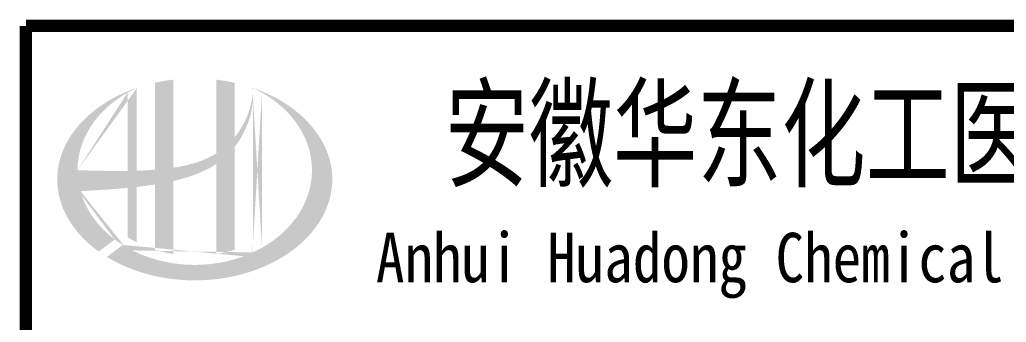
# Model space of a CAD drawing. Extents: x 4414382 to 4540065, y -615151 to -235742.
# Drawn here: x 4513027 to 4518623, y -543323 to -541609 of the extents above; entities that cross this region are included whole.
import ezdxf
from ezdxf.enums import TextEntityAlignment as Align

# ---------------------------------------------------------------- set-up
doc = ezdxf.new("R2010")
doc.units = 0
doc.header["$LTSCALE"] = 1000
doc.header["$MEASUREMENT"] = 0
doc.layers.get('0').update_dxf_attribs({"linetype": 'CONTINUOUS'})
doc.styles.add('宋体', font='', dxfattribs={"width": 0.7})
doc.styles.get('宋体').set_extended_font_data('SimSun')

msp = doc.modelspace()

# ---------------------------------------------------------------- hatches: boundary and pattern name
h = msp.add_hatch(color=256)
edge = h.paths.add_edge_path()
edge.add_spline(control_points=[(4513898.7, -542522.5), (4513904.8, -542521.1), (4513910.9, -542519.7), (4513960, -542507.8), (4514002.6, -542494.8), (4514077.6, -542463.7), (4514110.5, -542446.8), (4514141.4, -542426.2)], knot_values=[61.629012, 61.629012, 61.629012, 61.629012, 63.330431, 63.330431, 75.353634, 75.353634, 85.398649, 85.398649, 85.398649, 85.398649], degree=3, periodic=0)
edge.add_line((4514141.4, -542426.2), (4514141.4, -542936.4))
edge.add_spline(control_points=[(4514141.4, -542936.4), (4514158.5, -542933.6), (4514175.5, -542930.3), (4514210.3, -542922.2), (4514228, -542917.4), (4514245.4, -542912)], knot_values=[4.908456, 4.908456, 4.908456, 4.908456, 4.992821, 4.992821, 5.083034, 5.083034, 5.083034, 5.083034], degree=3, periodic=0)
edge.add_line((4514245.4, -542912), (4514245.4, -542330.5))
edge.add_spline(control_points=[(4514245.4, -542330.5), (4514254, -542319.6), (4514262.2, -542308.2), (4514288.3, -542268.6), (4514304, -542238.6), (4514333.2, -542165.8), (4514344.4, -542122.1), (4514349.1, -542076.7), (4514349.2, -542075.5), (4514349.4, -542074.2)], knot_values=[97.991744, 97.991744, 97.991744, 97.991744, 101.64219, 101.64219, 110.337975, 110.337975, 121.934322, 121.934322, 122.270691, 122.270691, 122.270691, 122.270691], degree=3, periodic=0)
edge.add_line((4514349.4, -542074.2), (4514349.4, -542003.8))
edge.add_spline(control_points=[(4514349.4, -542003.8), (4514349.3, -542011.4), (4514348.9, -542019.1), (4514348.4, -542026.8)], knot_values=[126.194075, 126.194075, 126.194075, 126.194075, 128.396762, 128.396762, 128.396762, 128.396762], degree=3, periodic=0)
edge.add_spline(control_points=[(4514348.4, -542026.8), (4514347.9, -542033), (4514347.3, -542039.2), (4514346.5, -542045.4)], knot_values=[124.417049, 124.417049, 124.417049, 124.417049, 126.194075, 126.194075, 126.194075, 126.194075], degree=3, periodic=0)
edge.add_spline(control_points=[(4514346.5, -542045.4), (4514345.3, -542054.5), (4514343.9, -542063.6), (4514342.1, -542072.7)], knot_values=[121.80529, 121.80529, 121.80529, 121.80529, 124.417049, 124.417049, 124.417049, 124.417049], degree=3, periodic=0)
edge.add_spline(control_points=[(4514342.1, -542072.7), (4514339.7, -542084.9), (4514336.8, -542097), (4514333.3, -542109)], knot_values=[118.31574, 118.31574, 118.31574, 118.31574, 121.80529, 121.80529, 121.80529, 121.80529], degree=3, periodic=0)
edge.add_spline(control_points=[(4514333.3, -542109), (4514329.8, -542121.2), (4514325.7, -542133.2), (4514321.2, -542145)], knot_values=[114.795988, 114.795988, 114.795988, 114.795988, 118.31574, 118.31574, 118.31574, 118.31574], degree=3, periodic=0)
edge.add_spline(control_points=[(4514321.2, -542145), (4514316.7, -542156.7), (4514311.7, -542168.3), (4514306.3, -542179.6)], knot_values=[111.329641, 111.329641, 111.329641, 111.329641, 114.795988, 114.795988, 114.795988, 114.795988], degree=3, periodic=0)
edge.add_spline(control_points=[(4514306.3, -542179.6), (4514300.8, -542191.2), (4514294.7, -542202.5), (4514288.3, -542213.6)], knot_values=[107.79529, 107.79529, 107.79529, 107.79529, 111.329641, 111.329641, 111.329641, 111.329641], degree=3, periodic=0)
edge.add_spline(control_points=[(4514288.3, -542213.6), (4514282, -542224.4), (4514275.3, -542235), (4514268.1, -542245.2)], knot_values=[104.343579, 104.343579, 104.343579, 104.343579, 107.79529, 107.79529, 107.79529, 107.79529], degree=3, periodic=0)
edge.add_spline(control_points=[(4514268.1, -542245.2), (4514260.9, -542255.6), (4514253.3, -542265.7), (4514245.4, -542275.4)], knot_values=[100.8507, 100.8507, 100.8507, 100.8507, 104.343579, 104.343579, 104.343579, 104.343579], degree=3, periodic=0)
edge.add_line((4514245.4, -542275.4), (4514245.4, -541966.1))
edge.add_spline(control_points=[(4514245.4, -541966.1), (4514211.3, -541958.5), (4514176.5, -541952.6), (4514141.4, -541948.6)], knot_values=[4.423999, 4.423999, 4.423999, 4.423999, 4.558741, 4.558741, 4.558741, 4.558741], degree=3, periodic=0)
edge.add_line((4514141.4, -541948.6), (4514141.4, -542366.7))
edge.add_spline(control_points=[(4514141.4, -542366.7), (4514069.4, -542411.2), (4513985.2, -542434.5), (4513898.7, -542447.5)], knot_values=[63.246215, 63.246215, 63.246215, 63.246215, 87.689124, 87.689124, 87.689124, 87.689124], degree=3, periodic=0)
edge.add_line((4513898.7, -542447.5), (4513898.7, -541948.6))
edge.add_spline(control_points=[(4513898.7, -541948.6), (4513863.5, -541952.6), (4513828.8, -541958.5), (4513794.7, -541966.1)], knot_values=[4.866038, 4.866038, 4.866038, 4.866038, 5.000777, 5.000777, 5.000777, 5.000777], degree=3, periodic=0)
edge.add_line((4513794.7, -541966.1), (4513794.7, -542458.9))
edge.add_spline(control_points=[(4513794.7, -542458.9), (4513793, -542459), (4513758.1, -542461.7), (4513723.5, -542463.4), (4513690.7, -542464.5)], knot_values=[43.657356, 43.657356, 43.657356, 43.657356, 44.134253, 53.497092, 53.497092, 53.497092, 53.497092], degree=3, periodic=0)
edge.add_line((4513690.7, -542464.5), (4513690.7, -541995.3))
edge.add_spline(control_points=[(4513690.7, -541995.3), (4513673.7, -542001.2), (4513656.9, -542007.5), (4513640.5, -542014.2)], knot_values=[5.14157, 5.14157, 5.14157, 5.14157, 5.212921, 5.212921, 5.212921, 5.212921], degree=3, periodic=0)
edge.add_spline(control_points=[(4513640.5, -542014.2), (4513633.6, -542017), (4513626.7, -542020), (4513594.5, -542034.1), (4513570, -542046.4), (4513546.5, -542059.6)], knot_values=[5.212921, 5.212921, 5.212921, 5.212921, 5.24296, 5.24296, 5.355623, 5.355623, 5.355623, 5.355623], degree=3, periodic=0)
edge.add_spline(control_points=[(4513546.5, -542059.6), (4513531.6, -542067.9), (4513517.2, -542076.7), (4513503.2, -542085.8)], knot_values=[5.355623, 5.355623, 5.355623, 5.355623, 5.426974, 5.426974, 5.426974, 5.426974], degree=3, periodic=0)
edge.add_spline(control_points=[(4513503.2, -542085.8), (4513495.8, -542090.6), (4513488.5, -542095.5), (4513475, -542105), (4513468.8, -542109.5), (4513462.6, -542114.1)], knot_values=[5.426974, 5.426974, 5.426974, 5.426974, 5.464765, 5.464765, 5.498325, 5.498325, 5.498325, 5.498325], degree=3, periodic=0)
edge.add_spline(control_points=[(4513462.6, -542114.1), (4513436.6, -542133.7), (4513412.5, -542154.6), (4513390.6, -542176.5)], knot_values=[5.498325, 5.498325, 5.498325, 5.498325, 5.641027, 5.641027, 5.641027, 5.641027], degree=3, periodic=0)
edge.add_spline(control_points=[(4513390.6, -542176.5), (4513383.6, -542183.5), (4513376.8, -542190.7), (4513356.4, -542213.2), (4513343.5, -542229.1), (4513331.7, -542245.3)], knot_values=[5.641027, 5.641027, 5.641027, 5.641027, 5.686569, 5.686569, 5.783729, 5.783729, 5.783729, 5.783729], degree=3, periodic=0)
edge.add_spline(control_points=[(4513331.7, -542245.3), (4513316.6, -542266.1), (4513303.3, -542287.4), (4513290.2, -542312.4), (4513288.6, -542315.6), (4513287, -542318.8)], knot_values=[5.783729, 5.783729, 5.783729, 5.783729, 5.908374, 5.908374, 5.92643, 5.92643, 5.92643, 5.92643], degree=3, periodic=0)
edge.add_spline(control_points=[(4513287, -542318.8), (4513274.5, -542343.9), (4513264.5, -542369.5), (4513257, -542395.5)], knot_values=[5.92643, 5.92643, 5.92643, 5.92643, 6.069132, 6.069132, 6.069132, 6.069132], degree=3, periodic=0)
edge.add_spline(control_points=[(4513257, -542395.5), (4513253.7, -542406.6), (4513251, -542417.7), (4513245.6, -542443.9), (4513243.4, -542458.9), (4513241.9, -542474)], knot_values=[6.069132, 6.069132, 6.069132, 6.069132, 6.130179, 6.130179, 6.211834, 6.211834, 6.211834, 6.211834], degree=3, periodic=0)
edge.add_spline(control_points=[(4513241.9, -542474), (4513240.7, -542487.2), (4513240, -542500.4), (4513240, -542513.6)], knot_values=[6.211834, 6.211834, 6.211834, 6.211834, 6.283185, 6.283185, 6.283185, 6.283185], degree=3, periodic=0)
edge.add_spline(control_points=[(4513240, -542513.6), (4513240, -542522.9), (4513240.3, -542532.2), (4513241, -542541.5)], knot_values=[6.283185, 6.283185, 6.283185, 6.283185, 6.333655, 6.333655, 6.333655, 6.333655], degree=3, periodic=0)
edge.add_spline(control_points=[(4513241, -542541.5), (4513242.2, -542560.2), (4513244.7, -542578.8), (4513248.5, -542597.3)], knot_values=[6.333655, 6.333655, 6.333655, 6.333655, 6.434594, 6.434594, 6.434594, 6.434594], degree=3, periodic=0)
edge.add_spline(control_points=[(4513248.5, -542597.3), (4513248.8, -542598.5), (4513249, -542599.8), (4513252.9, -542618.2), (4513257.7, -542635.4), (4513263.6, -542652.4)], knot_values=[6.434594, 6.434594, 6.434594, 6.434594, 6.441278, 6.441278, 6.535532, 6.535532, 6.535532, 6.535532], degree=3, periodic=0)
edge.add_spline(control_points=[(4513263.6, -542652.4), (4513269.8, -542670.7), (4513277.3, -542688.7), (4513286.1, -542706.5)], knot_values=[6.535532, 6.535532, 6.535532, 6.535532, 6.636471, 6.636471, 6.636471, 6.636471], degree=3, periodic=0)
edge.add_spline(control_points=[(4513286.1, -542706.5), (4513288.3, -542711), (4513290.6, -542715.4), (4513299.9, -542733.1), (4513307.6, -542746.1), (4513316, -542759)], knot_values=[6.636471, 6.636471, 6.636471, 6.636471, 6.661894, 6.661894, 6.73741, 6.73741, 6.73741, 6.73741], degree=3, periodic=0)
edge.add_spline(control_points=[(4513316, -542759), (4513327.2, -542776.1), (4513339.5, -542792.9), (4513353.1, -542809.3)], knot_values=[6.73741, 6.73741, 6.73741, 6.73741, 6.838349, 6.838349, 6.838349, 6.838349], degree=3, periodic=0)
edge.add_spline(control_points=[(4513353.1, -542809.3), (4513359, -542816.5), (4513365.1, -542823.5), (4513379.7, -542839.5), (4513388.2, -542848.3), (4513397.1, -542857)], knot_values=[6.838349, 6.838349, 6.838349, 6.838349, 6.88251, 6.88251, 6.939288, 6.939288, 6.939288, 6.939288], degree=3, periodic=0)
edge.add_spline(control_points=[(4513397.1, -542857), (4513412.8, -542872.3), (4513429.7, -542887.2), (4513447.6, -542901.4)], knot_values=[6.939288, 6.939288, 6.939288, 6.939288, 7.040227, 7.040227, 7.040227, 7.040227], degree=3, periodic=0)
edge.add_spline(control_points=[(4513447.6, -542901.4), (4513456.6, -542908.5), (4513465.7, -542915.4), (4513475.2, -542922.2)], knot_values=[7.040227, 7.040227, 7.040227, 7.040227, 7.090696, 7.090696, 7.090696, 7.090696], degree=3, periodic=0)
edge.add_line((4513475.2, -542922.2), (4513566.4, -542853.8))
edge.add_ellipse((4514020, -542461.6), major_axis=(665, 0), ratio=0.806676, start_angle=192.819, end_angle=226.9853, ccw=False)
edge.add_spline(control_points=[(4513371.6, -542580.6), (4513395.6, -542579.1), (4513419.7, -542577.6), (4513508.4, -542572.1), (4513573.2, -542567.8), (4513638.7, -542561.5)], knot_values=[11.398263, 11.398263, 11.398263, 11.398263, 18.40729, 18.40729, 37.18094, 37.18094, 37.18094, 37.18094], degree=3, periodic=0)
edge.add_line((4513638.7, -542561.5), (4513638.7, -542840.5))
edge.add_spline(control_points=[(4513638.7, -542840.5), (4513642.3, -542842.8), (4513645.8, -542845), (4513662.8, -542855.2), (4513676.6, -542862.8), (4513690.7, -542869.9)], knot_values=[4.049945, 4.049945, 4.049945, 4.049945, 4.072021, 4.072021, 4.153257, 4.153257, 4.153257, 4.153257], degree=3, periodic=0)
edge.add_line((4513690.7, -542869.9), (4513690.7, -542556))
edge.add_spline(control_points=[(4513690.7, -542556), (4513722.9, -542552.4), (4513755.3, -542548.1), (4513790.1, -542542.7), (4513792.4, -542542.4), (4513794.7, -542542)], knot_values=[42.135009, 42.135009, 42.135009, 42.135009, 51.307228, 51.307228, 51.948574, 51.948574, 51.948574, 51.948574], degree=3, periodic=0)
edge.add_line((4513794.7, -542542), (4513794.7, -542912))
edge.add_spline(control_points=[(4513794.7, -542912), (4513828.3, -542922.5), (4513863.2, -542930.7), (4513898.7, -542936.4)], knot_values=[4.34174, 4.34174, 4.34174, 4.34174, 4.516316, 4.516316, 4.516316, 4.516316], degree=3, periodic=0)
edge.add_line((4513898.7, -542936.4), (4513898.7, -542522.5))
edge = h.paths.add_edge_path(flags=16)
edge.add_ellipse((4514020, -542461.6), major_axis=(665, 0), ratio=0.806676, start_angle=124.9875, end_angle=179.999, ccw=False)
edge.add_line((4513638.7, -542022), (4513638.7, -542465.6))
edge.add_spline(control_points=[(4513638.7, -542465.6), (4513543.4, -542467), (4513449.4, -542463.9), (4513355, -542461.5)], knot_values=[11.27373, 11.27373, 11.27373, 11.27373, 38.687513, 38.687513, 38.687513, 38.687513], degree=3, periodic=0)
edge = h.paths.add_edge_path()
edge.add_spline(control_points=[(4513521.2, -542952.7), (4513552.2, -542971.7), (4513585.4, -542989), (4513670, -543026.2), (4513723.3, -543044), (4513834, -543070.6), (4513891.5, -543079.3), (4514007.6, -543087.1), (4514066.3, -543086.1), (4514181.9, -543074.7), (4514238.7, -543064.1), (4514347.8, -543034.1), (4514399.9, -543014.6), (4514496.8, -542967.7), (4514541.6, -542940.3), (4514621.5, -542879.4), (4514656.7, -542845.8), (4514716, -542774.3), (4514740.1, -542736.5), (4514776.5, -542658.3), (4514788.8, -542618.1), (4514801.4, -542536.9), (4514801.7, -542495.9), (4514790.2, -542414.5), (4514778.4, -542374), (4514742.8, -542295.2), (4514719, -542257), (4514660.2, -542184.8), (4514625.1, -542150.9), (4514545.3, -542089.2), (4514500.6, -542061.5), (4514419.4, -542021.8), (4514385, -542007.6), (4514349.4, -541995.3)], knot_values=[0.886421, 0.886421, 0.886421, 0.886421, 1.040557, 1.040557, 1.261172, 1.261172, 1.481788, 1.481788, 1.702404, 1.702404, 1.92302, 1.92302, 2.143636, 2.143636, 2.364252, 2.364252, 2.584868, 2.584868, 2.805484, 2.805484, 3.026099, 3.026099, 3.246715, 3.246715, 3.46852, 3.46852, 3.690325, 3.690325, 3.91213, 3.91213, 4.133935, 4.133935, 4.283209, 4.283209, 4.283209, 4.283209], degree=3, periodic=0)
edge.add_line((4514349.4, -541995.3), (4514349.4, -541995.4))
edge.add_spline(control_points=[(4514349.4, -541995.5), (4514349.4, -541998.2), (4514349.4, -542001), (4514349.4, -542003.8)], knot_values=[128.396762, 128.396762, 128.396762, 128.396762, 129.192193, 129.192193, 129.192193, 129.192193], degree=3, periodic=0)
edge.add_line((4514349.4, -542003.8), (4514349.4, -542927.6))
edge.add_ellipse((4514020, -542461.6), major_axis=(665, 0), ratio=0.806676, start_angle=232.1054, end_angle=299.6833, ccw=False)
edge.add_line((4513611.6, -542884.9), (4513521.2, -542952.7))
edge = h.paths.add_edge_path(flags=16)
edge.add_ellipse((4514020, -542461.6), major_axis=(665, 0), ratio=0.806676, start_angle=304.9875, end_angle=415.0121, ccw=False)
edge.add_line((4514401.4, -542901.1), (4514401.4, -542022))

# ---------------------------------------------------------------- linework, layer by layer
at = {"const_width": 70}
for points in [[(4513062.2, -541644.2), (4513062.2, -547644.2)], [(4531062.2, -541644.2), (4513062.2, -541644.2)]]:
    msp.add_lwpolyline(points, dxfattribs=at)

# ---------------------------------------------------------------- texts
at = {"style": '宋体'}
for s, height, width, p in [('安徽华东化工医药工程有限责任公司', 500, 0.7, (4519257.1, -542244.2)), ('Anhui Huadong Chemical & Medical Engineering Co.,Ltd', 280, 0.85, (4519257.1, -542994.2))]:
    msp.add_text(s, height=height, dxfattribs=dict(at, width=width)).set_placement(p, align=Align.MIDDLE)

doc.saveas('drawing.dxf')
